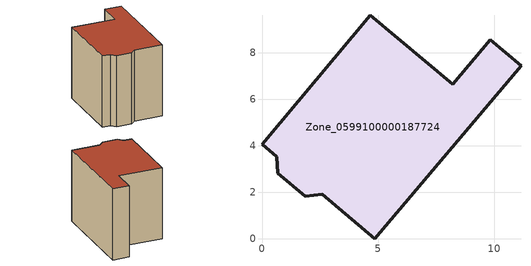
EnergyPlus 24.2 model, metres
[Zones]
Zone_0599100000187724
 floor ground (C_G): 0.68,2.83 0.63,3.54 0,4.07 4.66,9.62 8.2,6.66 9.81,8.57 11.14,7.45 4.86,0 2.58,1.91 1.87,1.84 z0
 wall outside (C_F): 0.63,3.54 0.68,2.83 1.87,1.84 2.58,1.91 4.86,0 11.14,7.45 9.81,8.57 8.2,6.66 4.66,9.62 0,4.07 0.63,3.54 z0:7.58
 roof outside (C_R): 4.66,9.62 0,4.07 0.63,3.54 0.68,2.83 1.87,1.84 2.58,1.91 4.86,0 11.14,7.45 9.81,8.57 8.2,6.66 z7.58
[BUILDING]
Pand.0599100000187724: North Axis=0; Terrain=City; Loads Convergence Tolerance Value=0.04; Temperature Convergence Tolerance Value=0.4; Solar Distribution=FullExterior; Maximum Number of Warmup Days=25; Minimum Number of Warmup Days=1
[Site:Location]
Rotterdam.The.Hague.AP_ZH_NLD Design_Conditions: Latitude=51.96; Longitude=4.45; Time Zone=1; Elevation=-4.5
[SITE:GROUNDTEMPERATURE:BUILDINGSURFACE]
18, 18, 18, 18, 18, 18, 18, 18, 18, 18, 18, 18
[MATERIAL] Thermal Absorptance=0.9; Solar Absorptance=0.7; Visible Absorptance=0.7
Name | Roughness | Thickness | Conductivity | Density | Specific Heat
G.TI.1946 | MediumSmooth | 0.15 | 1 | 540 | 1210
F.TI.1946 | Rough | 0.3 | 0.857143 | 1920 | 840
R.TI.1946 | MediumRough | 0.2 | 0.1 | 1500 | 1000
[CONSTRUCTION]
C_G: G.TI.1946
C_F: F.TI.1946
C_R: R.TI.1946
[ZONE]
Zone_0599100000187724: Type=1; Multiplier=1; Ceiling Height=Autocalculate; Volume=Autocalculate; Floor Area=autocalculate; Part of Total Floor Area=Yes
[ZONEINFILTRATION:DESIGNFLOWRATE]
Infil_Zone_0599100000187724: Zone or ZoneList or Space or SpaceList=Zone_0599100000187724; Schedule=AlwaysOn; Design Flow Rate Calculation Method=Flow/Area; Flow Rate per Floor Area=0.003; Constant Term Coefficient=1; Temperature Term Coefficient=0; Velocity Term Coefficient=0; Velocity Squared Term Coefficient=0
[HVACTEMPLATE:ZONE:IDEALLOADSAIRSYSTEM]
Zone_0599100000187724: Maximum Heating Supply Air Temperature=50; Minimum Cooling Supply Air Temperature=13; Maximum Heating Supply Air Humidity Ratio=0.0156; Minimum Cooling Supply Air Humidity Ratio=0.0077; Heating Limit=NoLimit; Cooling Limit=NoLimit; Dehumidification Control Type=ConstantSensibleHeatRatio; Cooling Sensible Heat Ratio=0.7; Dehumidification Setpoint=60; Humidification Control Type=None; Humidification Setpoint=30; Outdoor Air Method=None; Outdoor Air Flow Rate per Person=0.00944; Outdoor Air Flow Rate per Zone Floor Area=0; Outdoor Air Flow Rate per Zone=0; Demand Controlled Ventilation Type=None; Outdoor Air Economizer Type=NoEconomizer; Heat Recovery Type=None; Sensible Heat Recovery Effectiveness=0.7; Latent Heat Recovery Effectiveness=0.65
[ZONECONTROL:THERMOSTAT]
ThermostatControl_Zone_0599100000187724: Zone or ZoneList=Zone_0599100000187724; Control Type Schedule=DualSetpointControlType; Control 1=Thermostat_Zone_0599100000187724; Temperature Difference Between Cutout And Setpoint=0
[THERMOSTATSETPOINT:DUALSETPOINT]
Thermostat_Zone_0599100000187724: Heating Setpoint Temperature Schedule=HeatingSetpoint_Zone_0599100000187724; Cooling Setpoint Temperature Schedule=CoolingSetpoint_Zone_0599100000187724
[SCHEDULE:COMPACT]
HeatingSetpoint_Zone_0599100000187724: Through: 12/31, For: AllDays, Until: 24:00, 21
CoolingSetpoint_Zone_0599100000187724: Through: 12/31, For: AllDays, Until: 24:00, 24
DualSetpointControlType: Through: 12/31, For: AllDays, Until: 24:00, 4
AlwaysOn: Through: 12/31, For: AllDays, Until: 24:00, 1
